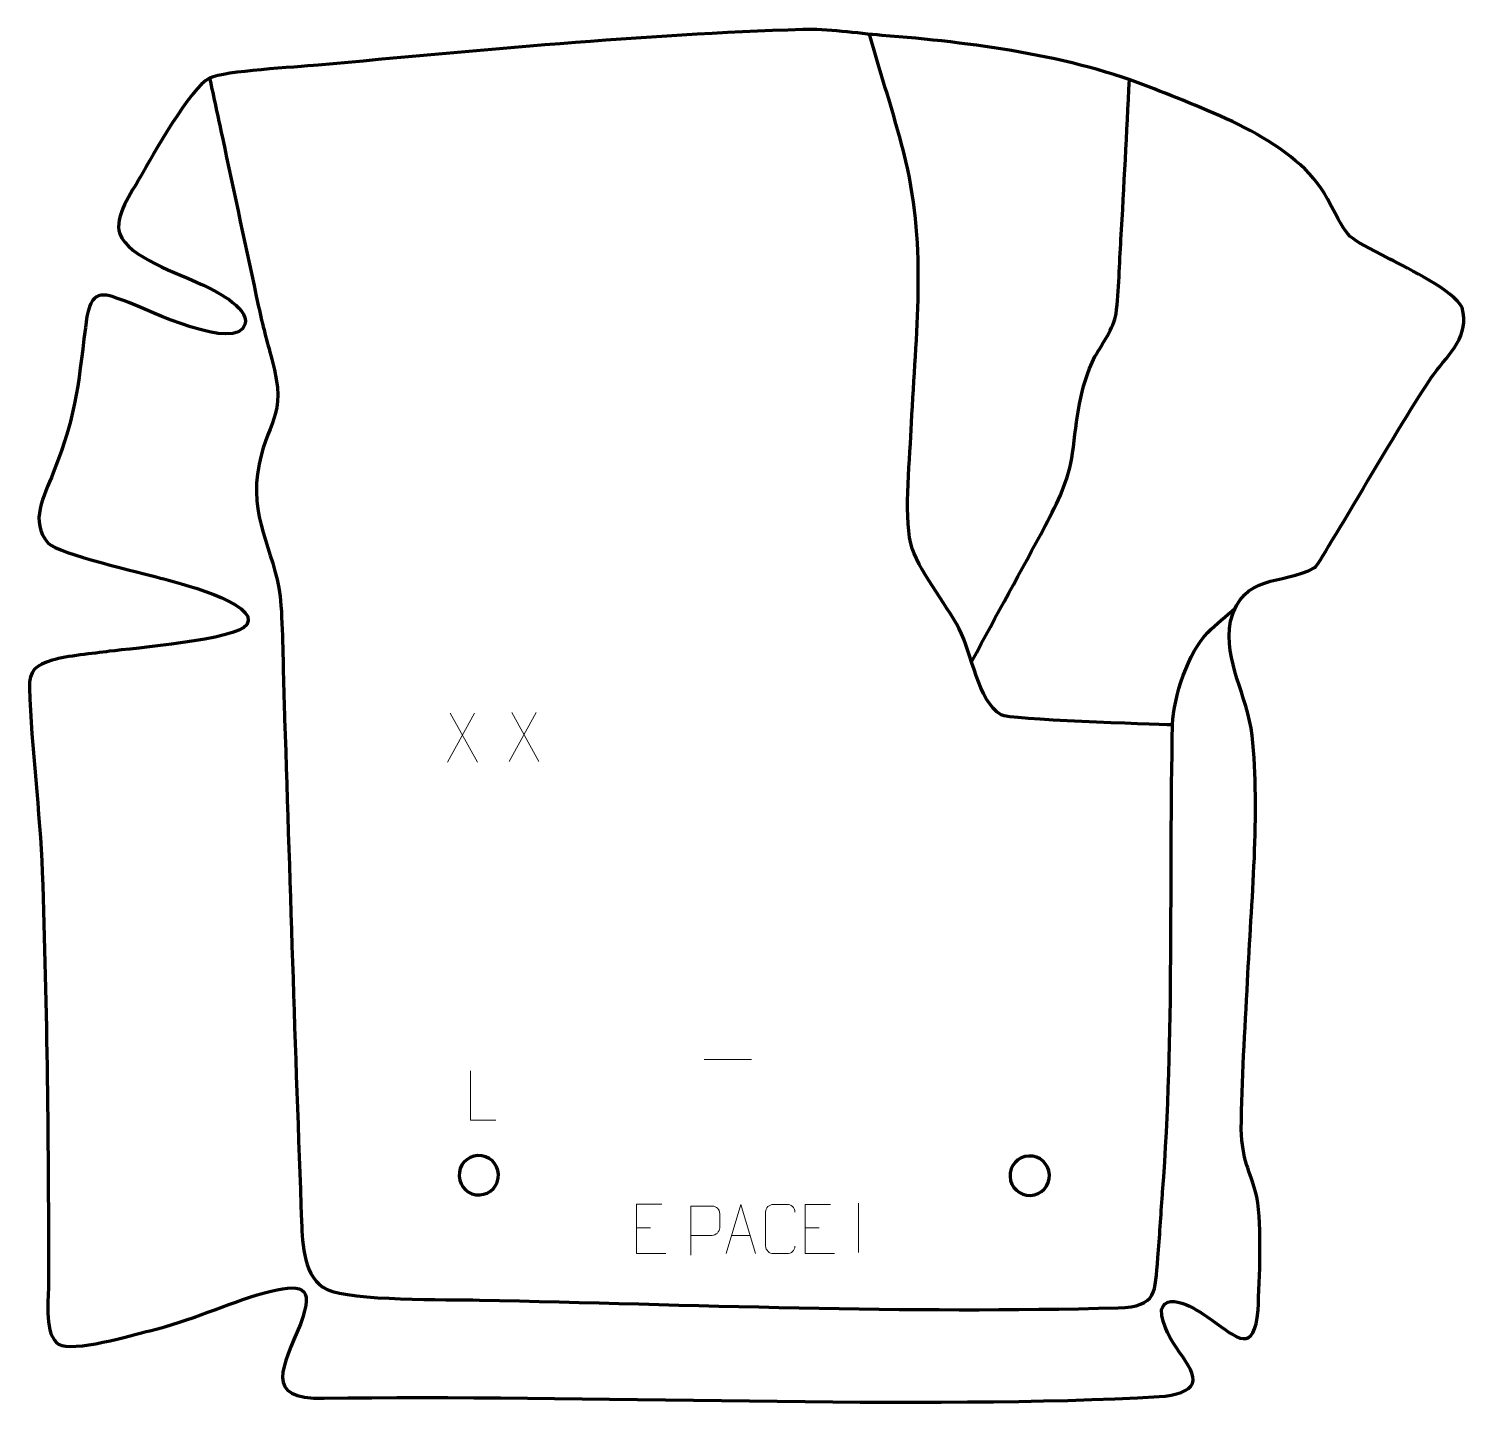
# Model space of a CAD drawing. Header units: millimetres. Extents: x 1002 to 1734, y 150 to 851.
import ezdxf

# ---------------------------------------------------------------- set-up
doc = ezdxf.new("R2010")
doc.units = ezdxf.units.MM
doc.header["$MEASUREMENT"] = 0
doc.layers.add('layer 2', color=7, linetype='Continuous')
doc.layers.add('layer 3', color=7, linetype='Continuous')

msp = doc.modelspace()

# ---------------------------------------------------------------- linework, layer by layer
at = {"layer": 'layer 2', "color": 142, "lineweight": 158}
for points, knots in [([(1582.8949, 497.4871), (1571.3908, 497.9915), (1500.0825, 499.9979), (1495.7196, 502.6289), (1495.7196, 502.6289), (1483.5644, 509.9591), (1481.2254, 533.561), (1474.4671, 546.2849), (1474.4671, 546.2849), (1467.7668, 558.8995), (1453.3094, 576.7497), (1449.8811, 589.4931), (1449.8811, 589.4931), (1446.4263, 605.36), (1449.5518, 633.595), (1450.3037, 650.8126), (1450.3037, 650.8126), (1452.4309, 696.151), (1458.0888, 738.6926), (1447.4087, 783.5619), (1447.4087, 783.5619), (1443.743, 798.9621), (1438.9304, 814.1124), (1434.4222, 829.2831), (1434.4222, 829.2831), (1432.585, 835.4978), (1430.7447, 841.711), (1428.886, 847.9194)], [0, 0, 0, 0, 0.125, 0.125, 0.125, 0.125, 0.25, 0.25, 0.25, 0.25, 0.375, 0.375, 0.375, 0.375, 0.5, 0.5, 0.5, 0.5, 0.625, 0.625, 0.625, 0.625, 0.75, 0.75, 0.75, 0.75, 1, 1, 1, 1]), ([(1094.1258, 825.6141), (1096.2219, 815.8315), (1098.3181, 806.0489), (1100.4143, 796.2663), (1100.4143, 796.2663), (1106.598, 767.4076), (1112.7818, 738.5489), (1118.9656, 709.6903), (1118.9656, 709.6903), (1121.0274, 700.0446), (1123.0587, 692.5501), (1125.6515, 683.087), (1125.6515, 683.087), (1134.1112, 652.2113), (1122.6123, 653.057), (1118.3806, 624.7621), (1118.3806, 624.7621), (1115.0115, 599.3236), (1128.6388, 583.0111), (1130.3115, 558.1237), (1130.3115, 558.1237), (1131.3833, 542.1773), (1131.3665, 524.9272), (1131.9016, 508.7849), (1131.9016, 508.7849), (1134.8102, 421.0143), (1137.4248, 333.1592), (1140.7719, 245.4111), (1140.7719, 245.4111), (1141.2069, 234.0075), (1141.8371, 216.6523), (1153.7279, 211.1024), (1153.7279, 211.1024), (1166.2854, 205.2413), (1214.804, 206.0841), (1231.1149, 205.7361), (1231.1149, 205.7361), (1338.4767, 203.4455), (1447.9289, 198.7393), (1555.2024, 201.8212), (1555.2024, 201.8212), (1575.1162, 202.3932), (1573.7799, 209.5876), (1575.2967, 227.242), (1575.2967, 227.242), (1576.2109, 237.8824), (1576.8092, 248.5387), (1577.5914, 259.1877), (1577.5914, 259.1877), (1577.5914, 259.1877), (1577.7001, 260.6676), (1577.7001, 260.6676), (1577.7001, 260.6676), (1583.8681, 342.0991), (1580.8533, 416.8309), (1582.7886, 497.6909), (1582.7886, 497.6909), (1583.1201, 511.5417), (1590.8147, 534.5002), (1600.6725, 544.4335), (1600.6725, 544.4335), (1604.9409, 548.7345), (1609.8741, 552.7109), (1614.4896, 556.6618)], [0, 0, 0, 0, 0.05882353, 0.05882353, 0.05882353, 0.05882353, 0.11764706, 0.11764706, 0.11764706, 0.11764706, 0.17647059, 0.17647059, 0.17647059, 0.17647059, 0.23529412, 0.23529412, 0.23529412, 0.23529412, 0.29411765, 0.29411765, 0.29411765, 0.29411765, 0.35294118, 0.35294118, 0.35294118, 0.35294118, 0.41176471, 0.41176471, 0.41176471, 0.41176471, 0.47058824, 0.47058824, 0.47058824, 0.47058824, 0.52941176, 0.52941176, 0.52941176, 0.52941176, 0.58823529, 0.58823529, 0.58823529, 0.58823529, 0.64705882, 0.64705882, 0.64705882, 0.64705882, 0.70588235, 0.70588235, 0.70588235, 0.70588235, 0.76470588, 0.76470588, 0.76470588, 0.76470588, 0.82352941, 0.82352941, 0.82352941, 0.82352941, 0.88235294, 0.88235294, 0.88235294, 0.88235294, 1, 1, 1, 1]), ([(1481.1228, 530.0218), (1493.2228, 552.9523), (1506.0572, 575.583), (1518.0805, 598.4451), (1518.0805, 598.4451), (1524.5761, 610.7964), (1530.0615, 621.4533), (1531.9897, 635.4006), (1531.9897, 635.4006), (1534.3817, 652.7044), (1535.2715, 668.4296), (1543.3765, 684.3704), (1543.3765, 684.3704), (1547.1054, 690.8836), (1552.8041, 698.6994), (1554.1011, 706.0917), (1554.1011, 706.0917), (1555.4779, 717.7159), (1555.8334, 731.8567), (1556.5476, 743.7808), (1556.5476, 743.7808), (1558.1661, 770.8056), (1559.5082, 797.846), (1560.8521, 824.8855)], [0, 0, 0, 0, 0.14285714, 0.14285714, 0.14285714, 0.14285714, 0.28571429, 0.28571429, 0.28571429, 0.28571429, 0.42857143, 0.42857143, 0.42857143, 0.42857143, 0.57142857, 0.57142857, 0.57142857, 0.57142857, 0.71428571, 0.71428571, 0.71428571, 0.71428571, 1, 1, 1, 1])]:
    msp.add_open_spline(points, degree=3, knots=knots, dxfattribs=at)
at = {"layer": 'layer 2', "color": 250, "lineweight": 9}
for points in [[(1228.5314, 503.5374), (1228.5314, 503.5374), (1214.7908, 478.6416), (1214.7908, 478.6416)], [(1216.2454, 503.5374), (1216.2454, 503.5374), (1229.986, 478.5839), (1229.986, 478.5839)], [(1259.7684, 503.8815), (1259.7684, 503.8815), (1246.0278, 478.9857), (1246.0278, 478.9857)], [(1247.4824, 503.8815), (1247.4824, 503.8815), (1261.223, 478.928), (1261.223, 478.928)], [(1345.1231, 327.7054), (1345.1231, 327.7054), (1369.1011, 327.7054), (1369.1011, 327.7054)], [(1423.4207, 254.8168), (1423.4207, 254.8168), (1423.4207, 229.8427), (1423.4207, 229.8427)], [(1310.7358, 242.3984), (1310.7358, 242.3984), (1317.9039, 242.3984), (1317.9039, 242.3984)], [(1396.2526, 242.3297), (1396.2526, 242.3297), (1403.4207, 242.3297), (1403.4207, 242.3297)], [(1358.9376, 238.5053), (1358.9376, 238.5053), (1368.4333, 238.5053), (1368.4333, 238.5053)]]:
    msp.add_open_spline(points, degree=3, dxfattribs=at)
for points, knots in [([(1239.3589, 296.9817), (1239.3589, 296.9817), (1226.4098, 296.9817), (1226.4098, 296.9817), (1226.4098, 296.9817), (1226.4098, 296.9817), (1226.4098, 321.9353), (1226.4098, 321.9353)], [0, 0, 0, 0, 0.33333333, 0.33333333, 0.33333333, 0.33333333, 1, 1, 1, 1]), ([(1323.6097, 254.2781), (1323.6097, 254.2781), (1310.7358, 254.2781), (1310.7358, 254.2781), (1310.7358, 254.2781), (1310.7358, 254.2781), (1310.7358, 229.3245), (1310.7358, 229.3245), (1310.7358, 229.3245), (1310.7358, 229.3245), (1325.6016, 229.3245), (1325.6016, 229.3245)], [0, 0, 0, 0, 0.25, 0.25, 0.25, 0.25, 0.5, 0.5, 0.5, 0.5, 1, 1, 1, 1]), ([(1338.2676, 228.4132), (1338.2676, 228.4132), (1338.2676, 253.3668), (1338.2676, 253.3668), (1338.2676, 253.3668), (1341.8626, 253.3668), (1345.4579, 253.3668), (1349.0533, 253.3668), (1349.0533, 253.3668), (1351.3785, 253.3289), (1352.9359, 251.8388), (1352.9317, 249.4727), (1352.9317, 249.4727), (1352.9313, 247.437), (1352.9313, 244.3777), (1352.9317, 242.3417), (1352.9317, 242.3417), (1352.9252, 240.4663), (1351.113, 238.5244), (1349.1034, 238.5053), (1349.1034, 238.5053), (1349.1034, 238.5053), (1338.2676, 238.5053), (1338.2676, 238.5053)], [0, 0, 0, 0, 0.14285714, 0.14285714, 0.14285714, 0.14285714, 0.28571429, 0.28571429, 0.28571429, 0.28571429, 0.42857143, 0.42857143, 0.42857143, 0.42857143, 0.57142857, 0.57142857, 0.57142857, 0.57142857, 0.71428571, 0.71428571, 0.71428571, 0.71428571, 1, 1, 1, 1]), ([(1356.215, 229.2559), (1356.215, 229.2559), (1363.586, 254.2094), (1363.586, 254.2094), (1363.586, 254.2094), (1363.586, 254.2094), (1371.1559, 229.2559), (1371.1559, 229.2559)], [0, 0, 0, 0, 0.33333333, 0.33333333, 0.33333333, 0.33333333, 1, 1, 1, 1]), ([(1391.1085, 233.0736), (1390.9687, 230.7502), (1389.2915, 229.2706), (1387.1438, 229.2598), (1387.1438, 229.2598), (1384.8119, 229.2602), (1382.48, 229.2602), (1380.1485, 229.2598), (1380.1485, 229.2598), (1378.2235, 229.1544), (1376.2514, 231.0389), (1376.2626, 233.0562), (1376.2626, 233.0562), (1376.263, 238.8263), (1376.263, 244.596), (1376.2626, 250.3653), (1376.2626, 250.3653), (1376.2668, 252.5034), (1378.0135, 254.2226), (1380.1659, 254.2091), (1380.1659, 254.2091), (1382.4916, 254.2091), (1384.8177, 254.2091), (1387.1438, 254.2091), (1387.1438, 254.2091), (1389.0904, 254.2446), (1391.0818, 252.7531), (1391.1085, 250.3155)], [0, 0, 0, 0, 0.125, 0.125, 0.125, 0.125, 0.25, 0.25, 0.25, 0.25, 0.375, 0.375, 0.375, 0.375, 0.5, 0.5, 0.5, 0.5, 0.625, 0.625, 0.625, 0.625, 0.75, 0.75, 0.75, 0.75, 1, 1, 1, 1]), ([(1409.1265, 254.2094), (1409.1265, 254.2094), (1396.2526, 254.2094), (1396.2526, 254.2094), (1396.2526, 254.2094), (1396.2526, 254.2094), (1396.2526, 229.2558), (1396.2526, 229.2558), (1396.2526, 229.2558), (1396.2526, 229.2558), (1411.1184, 229.2558), (1411.1184, 229.2558)], [0, 0, 0, 0, 0.25, 0.25, 0.25, 0.25, 0.5, 0.5, 0.5, 0.5, 1, 1, 1, 1])]:
    msp.add_open_spline(points, degree=3, knots=knots, dxfattribs=at)
at = {"layer": 'layer 2', "color": 142, "lineweight": 200}
for points in [[(1231.1498, 259.0605), (1225.6325, 258.8126), (1220.9589, 263.0843), (1220.711, 268.6016), (1220.711, 268.6016), (1220.4631, 274.1188), (1224.7347, 278.7924), (1230.252, 279.0404), (1230.252, 279.0404), (1235.7693, 279.2883), (1240.4429, 275.0166), (1240.6908, 269.4993), (1240.6908, 269.4993), (1240.9388, 263.9821), (1236.6671, 259.3084), (1231.1498, 259.0605)], [(1510.7125, 258.7772), (1505.1952, 258.5293), (1500.5216, 262.801), (1500.2737, 268.3183), (1500.2737, 268.3183), (1500.0258, 273.8355), (1504.2975, 278.5092), (1509.8147, 278.7571), (1509.8147, 278.7571), (1515.332, 279.005), (1520.0056, 274.7333), (1520.2536, 269.216), (1520.2536, 269.216), (1520.5015, 263.6988), (1516.2298, 259.0251), (1510.7125, 258.7772)]]:
    msp.add_open_spline(points, degree=3, knots=[0, 0, 0, 0, 0.2, 0.2, 0.2, 0.2, 0.4, 0.4, 0.4, 0.4, 0.6, 0.6, 0.6, 0.6, 1, 1, 1, 1], dxfattribs=at)
at = {"layer": 'layer 3', "color": 242, "lineweight": 158}
msp.add_open_spline([(1395.0797, 850.2783), (1407.1312, 850.6493), (1422.7936, 848.3443), (1435.2411, 847.3361), (1435.2411, 847.3361), (1480.5971, 843.7557), (1531.0603, 837.2771), (1573.3802, 820.2133), (1573.3802, 820.2133), (1602.5245, 808.4323), (1645.7492, 793.5409), (1661.3705, 764.4146), (1661.3705, 764.4146), (1673.3614, 741.825), (1669.6538, 746.4257), (1693.0381, 733.8317), (1693.0381, 733.8317), (1701.931, 729.0816), (1725.6509, 717.8326), (1729.6417, 709.2023), (1729.6417, 709.2023), (1733.762, 694.8943), (1723.2915, 686.1748), (1715.3225, 675.4865), (1715.3225, 675.4865), (1704.4597, 660.9412), (1657.1466, 578.7026), (1655.0133, 577.3131), (1655.0133, 577.3131), (1637.2608, 568.049), (1618.9272, 574.7655), (1612.1195, 550.1941), (1612.1195, 550.1941), (1608.6645, 529.4308), (1620.6927, 512.7399), (1623.1815, 492.063), (1623.1815, 492.063), (1627.2659, 452.5255), (1622.7124, 407.4242), (1620.7792, 367.4021), (1620.7792, 367.4021), (1619.5883, 342.7464), (1617.7822, 316.9897), (1617.6291, 292.3967), (1617.6291, 292.3967), (1618, 276.3376), (1621.8849, 272.2688), (1625.4814, 258.1096), (1625.4814, 258.1096), (1628.2417, 241.8817), (1626.7881, 217.4728), (1626.1744, 200.5475), (1626.1744, 200.5475), (1623.9815, 178.4828), (1616.1288, 185.8334), (1602.5784, 195.6432), (1602.5784, 195.6432), (1597.8281, 199.0823), (1580.7333, 211.2426), (1577.0658, 200.9993), (1577.0658, 200.9993), (1577.5678, 184.2613), (1596.0217, 172.0216), (1592.7931, 163.3335), (1592.7931, 163.3335), (1591.4244, 159.6505), (1584.5548, 157.2705), (1575.894, 156.7532), (1575.894, 156.7532), (1460.3326, 149.8513), (1278.3159, 157.9419), (1152.1779, 155.8885), (1152.1779, 155.8885), (1120.7212, 155.3764), (1131.4924, 171.8907), (1140.1467, 193.5434), (1140.1467, 193.5434), (1147.8451, 213.7306), (1140.3237, 214.1112), (1121.9861, 209.4162), (1121.9861, 209.4162), (1101.9687, 203.7455), (1084.455, 195.1128), (1063.853, 190.1741), (1063.853, 190.1741), (1054.9791, 187.9965), (1024.4793, 178.9121), (1017.4918, 183.3469), (1017.4918, 183.3469), (1010.2179, 187.9636), (1012.2863, 204.9186), (1012.3141, 212.6713), (1012.3141, 212.6713), (1012.4276, 282.4236), (1011.641, 353.0302), (1009.1744, 422.7309), (1009.1744, 422.7309), (1007.9564, 454.0137), (1003.711, 485.3578), (1002.6582, 516.3869), (1002.6582, 516.3869), (1002.3655, 525.0164), (1006.1248, 527.9479), (1014.2546, 530.3408), (1014.2546, 530.3408), (1021.8582, 532.579), (1034.8725, 533.6347), (1043.3425, 534.8584), (1043.3425, 534.8584), (1054.8584, 536.3235), (1107.8693, 540.5717), (1112.9747, 548.3428), (1112.9747, 548.3428), (1120.147, 559.2603), (1075.8179, 570.2409), (1069.1772, 572.0314), (1069.1772, 572.0314), (1059.7347, 574.6194), (1017.2433, 584.4074), (1012.2493, 589.6704), (1012.2493, 589.6704), (1002.5307, 601.0094), (1010.0091, 613.2216), (1014.7463, 625.3121), (1014.7463, 625.3121), (1027.5235, 657.42), (1027.4133, 672.3832), (1031.818, 704.7816), (1031.818, 704.7816), (1034.8174, 719.6532), (1040.9335, 716.2526), (1053.1462, 711.7895), (1053.1462, 711.7895), (1061.9519, 708.3044), (1107.9703, 686.027), (1112.1704, 700.9055), (1112.1704, 700.9055), (1113.6779, 709.951), (1096.2557, 718.0344), (1089.7227, 721.167), (1089.7227, 721.167), (1078.8304, 726.39), (1052.6092, 734.8816), (1048.5078, 746.6009), (1048.5078, 746.6009), (1045.4437, 755.3562), (1054.6079, 767.8362), (1058.9234, 775.4656), (1058.9234, 775.4656), (1065.0045, 786.1777), (1084.3876, 820.9683), (1094.1258, 825.6141), (1094.1258, 825.6141), (1101.9633, 829.3531), (1137.7336, 831.1853), (1149.1746, 832.2283), (1149.1746, 832.2283), (1230.1073, 839.606), (1313.8316, 847.7767), (1395.0797, 850.2783)], degree=3, knots=[0, 0, 0, 0, 0.02439024, 0.02439024, 0.02439024, 0.02439024, 0.04878049, 0.04878049, 0.04878049, 0.04878049, 0.07317073, 0.07317073, 0.07317073, 0.07317073, 0.09756098, 0.09756098, 0.09756098, 0.09756098, 0.12195122, 0.12195122, 0.12195122, 0.12195122, 0.14634146, 0.14634146, 0.14634146, 0.14634146, 0.17073171, 0.17073171, 0.17073171, 0.17073171, 0.19512195, 0.19512195, 0.19512195, 0.19512195, 0.2195122, 0.2195122, 0.2195122, 0.2195122, 0.24390244, 0.24390244, 0.24390244, 0.24390244, 0.26829268, 0.26829268, 0.26829268, 0.26829268, 0.29268293, 0.29268293, 0.29268293, 0.29268293, 0.31707317, 0.31707317, 0.31707317, 0.31707317, 0.34146341, 0.34146341, 0.34146341, 0.34146341, 0.36585366, 0.36585366, 0.36585366, 0.36585366, 0.3902439, 0.3902439, 0.3902439, 0.3902439, 0.41463415, 0.41463415, 0.41463415, 0.41463415, 0.43902439, 0.43902439, 0.43902439, 0.43902439, 0.46341463, 0.46341463, 0.46341463, 0.46341463, 0.48780488, 0.48780488, 0.48780488, 0.48780488, 0.51219512, 0.51219512, 0.51219512, 0.51219512, 0.53658537, 0.53658537, 0.53658537, 0.53658537, 0.56097561, 0.56097561, 0.56097561, 0.56097561, 0.58536585, 0.58536585, 0.58536585, 0.58536585, 0.6097561, 0.6097561, 0.6097561, 0.6097561, 0.63414634, 0.63414634, 0.63414634, 0.63414634, 0.65853659, 0.65853659, 0.65853659, 0.65853659, 0.68292683, 0.68292683, 0.68292683, 0.68292683, 0.70731707, 0.70731707, 0.70731707, 0.70731707, 0.73170732, 0.73170732, 0.73170732, 0.73170732, 0.75609756, 0.75609756, 0.75609756, 0.75609756, 0.7804878, 0.7804878, 0.7804878, 0.7804878, 0.80487805, 0.80487805, 0.80487805, 0.80487805, 0.82926829, 0.82926829, 0.82926829, 0.82926829, 0.85365854, 0.85365854, 0.85365854, 0.85365854, 0.87804878, 0.87804878, 0.87804878, 0.87804878, 0.90243902, 0.90243902, 0.90243902, 0.90243902, 0.92682927, 0.92682927, 0.92682927, 0.92682927, 0.95121951, 0.95121951, 0.95121951, 0.95121951, 1, 1, 1, 1], dxfattribs=at)

doc.saveas('drawing.dxf')
